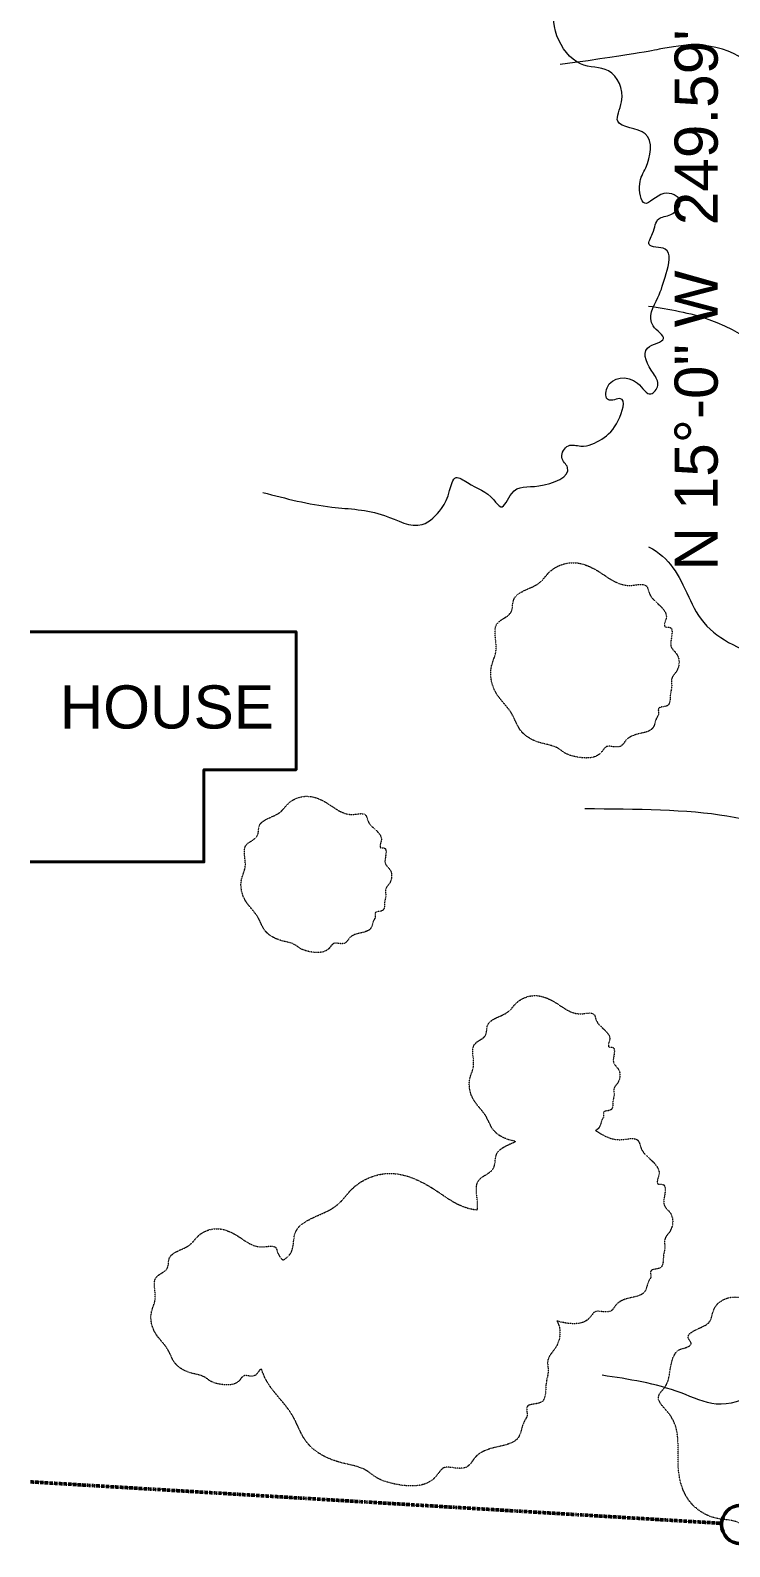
# Model space of a CAD drawing. Header units: inches. Extents: x -54 to 15382, y 469 to 41738.
# Drawn here: x 600 to 1511, y 19131 to 21106 of the extents above; entities that cross this region are included whole.
import ezdxf

# ---------------------------------------------------------------- set-up
doc = ezdxf.new("R2010")
doc.units = ezdxf.units.IN
doc.header["$MEASUREMENT"] = 0
doc.linetypes.add('HIDDEN2', pattern=[0.1875, 0.125, -0.0625])
doc.linetypes.add('PHANTOM2', pattern=[1.25, 0.625, -0.125, 0.125, -0.125, 0.125, -0.125])
for name, color, linetype, lineweight in [('1', 7, 'Continuous', 9), ('4', 7, 'Continuous', 40), ('5', 7, 'Continuous', 50), ('A-TEXTx', 7, 'Continuous', 18), ('L-PLNT', 7, 'Continuous', 18)]:
    doc.layers.add(name, color=color, linetype=linetype, lineweight=lineweight)
doc.styles.get("Standard").update_dxf_attribs({"font": 'arial.ttf'})

msp = doc.modelspace()

# ---------------------------------------------------------------- linework, layer by layer
at = {"layer": '1', "ltscale": 0.1}
for points, knots in [([(1746.7151301, 20927.6510213), (1717.9981557, 20933.5072599), (1625.811705, 20953.498447), (1587.9391335, 20988.7369022), (1564.9348956, 21037.9420814), (1497.4865834, 21102.4484948), (1398.7675437, 21076.8755741), (1290.2307794, 21061.7614376)], [2864.0640470428, 2864.0640470428, 2864.0640470428, 2864.0640470428, 2936.7314551156, 3118.6707792735, 3222.7621166876, 3315.3121675507, 3329.555416669, 3329.555416669, 3329.555416669, 3329.555416669]), ([(1405.5468496, 20747.1027311), (1432.3767838, 20743.3821025), (1521.6195953, 20727.1630121), (1618.609597, 20636.3790476), (1669.6235875, 20600.0703199), (1691.6880585, 20585.4559051)], [663.208720299, 663.208720299, 663.208720299, 663.208720299, 714.1227987029, 830.745922827, 928.437889403, 928.437889403, 928.437889403, 928.437889403]), ([(1405.5468496, 20433.5781787), (1434.2340343, 20418.6026839), (1447.766271, 20388.8791258), (1482.7941415, 20316.0804557), (1590.3535996, 20274.1740226), (1613.0868597, 20275.6278217), (1647.1869567, 20264.289837), (1652.3995862, 20262.3412453)], [448.2312351378, 448.2312351378, 448.2312351378, 448.2312351378, 569.6227502066, 620.1824297066, 714.2919661772, 850.1807126522, 873.5725825697, 873.5725825697, 873.5725825697, 873.5725825697]), ([(2006.0475276, 19807.3112761), (1973.4660187, 19819.7923578), (1894.0832932, 19850.2017012), (1800.7707656, 19738.0474546), (1645.1306228, 19683.0543322), (1513.5457552, 19841.8033428), (1684.3517197, 20089.6477463), (1456.3051887, 20091.1131271), (1322.5769075, 20091.9724379)], [0, 0, 0, 0, 96.1856375684, 234.3500452009, 386.9285171778, 526.4225150816, 727.7218710178, 1013.1323502612, 1013.1323502612, 1013.1323502612, 1013.1323502612]), ([(1956.815119, 19458.332583), (1957.6225249, 19494.0387447), (1959.3645135, 19571.0752479), (1857.5548033, 19549.6543436), (1795.3034262, 19584.5812399), (1767.5939313, 19550.4072736), (1716.0112801, 19505.708348), (1686.9770783, 19412.4466895), (1586.9761776, 19362.0349613), (1514.5396706, 19300.7651472), (1429.712507, 19341.3018391), (1379.5744739, 19348.8287392), (1345.0784905, 19354.007399)], [0, 0, 0, 0, 88.2541884006, 190.4095468536, 239.6925907231, 272.596383205, 306.2746754165, 450.1525204364, 530.9467901374, 644.0922749613, 691.8818307338, 797.2738828876, 797.2738828876, 797.2738828876, 797.2738828876]), ([(1434.745056, 18830.6379016), (1484.2237909, 18953.7483856), (1512.7782225, 18991.0887961), (1488.9933965, 19020.7253792), (1492.8818514, 19054.6611494), (1516.43138, 19076.0269873), (1571.7465802, 19084.2617863), (1615.8836517, 19090.4155269), (1626.0103992, 19131.8053669), (1646.865265, 19209.2014888), (1656.9509818, 19229.7153508), (1669.9327367, 19279.7840673), (1688.6823965, 19349.0138132), (1705.7485065, 19345.5947087), (1750.9304405, 19342.7063869)], [355.0576600074, 355.0576600074, 355.0576600074, 355.0576600074, 426.4460036396, 444.0680511201, 473.5347570973, 506.8640310362, 603.2361450275, 692.6235779045, 751.8985244839, 807.9524571225, 838.4344749785, 867.7494954719, 887.8020131754, 954.1456245748, 954.1456245748, 954.1456245748, 954.1456245748])]:
    msp.add_open_spline(points, degree=3, knots=knots, dxfattribs=at)
at = {"layer": '4', "ltscale": 0.25}
msp.add_lwpolyline([(600.0000785, 20322.8958191), (946.268364, 20322.8958191), (946.268364, 20142.8958191), (826.268364, 20142.8958191), (826.268364, 20022.8958191), (600.0000785, 20022.8958191)], dxfattribs=at)
at = {"layer": '5', "linetype": 'PHANTOM2', "ltscale": 0.5}
msp.add_line((1500.591757, 19161.0624653), (600.0000785, 19215.1151945), dxfattribs=at)
at = {"layer": '5', "ltscale": 0.1}
msp.add_circle((1525.5468496, 19159.5646823), 25, dxfattribs=at)
at = {"layer": 'L-PLNT', "ltscale": 0.1}
msp.add_open_spline([(902.8077507, 20504.2866907), (932.8230387, 20496.4881638), (985.4545265, 20482.8135299), (1054.8829742, 20482.3793722), (1106.3883259, 20451.4528406), (1136.6738248, 20481.6896315), (1145.8598296, 20502.0482487), (1151.7588744, 20529.7194005), (1178.6235342, 20509.4792312), (1197.1743087, 20506.1498516), (1215.5301957, 20477.7149936), (1228.4475519, 20515.7057243), (1261.3488998, 20507.1378279), (1312.915178, 20528.5292673), (1287.8467187, 20549.7727321), (1299.8696861, 20569.3833628), (1321.70889, 20561.5321815), (1347.4432535, 20573.9548871), (1365.6984973, 20590.6926856), (1379.0614256, 20634.5533601), (1349.2026668, 20618.7235071), (1348.9560902, 20654.9113844), (1390.1880569, 20658.3494813), (1405.5101887, 20625.034079), (1421.4386772, 20645.1635729), (1408.6014319, 20663.3405291), (1390.0735738, 20694.8960165), (1437.0575786, 20702.1757655), (1398.5971175, 20724.9529465), (1419.6552391, 20758.720467), (1427.1417042, 20785.5879504), (1439.2619459, 20827.0137063), (1399.5697844, 20822.0969267), (1413.5104901, 20844.0368687), (1414.7026034, 20863.478085), (1436.7232341, 20863.9885629), (1454.8454495, 20886.1237031), (1421.7730003, 20901.5448593), (1398.1805532, 20867.9107568), (1390.5898776, 20908.4802512), (1405.9498025, 20930.9899535), (1416.1585996, 20980.7155121), (1354.3214232, 20978.7143933), (1377.9852643, 21020.0579107), (1358.6416038, 21061.6276124), (1298.7373633, 21052.8070121), (1259.4944384, 21151.2843824), (1338.4499691, 21150.6124478), (1334.5146909, 21193.4091223), (1310.8787669, 21204.8372773), (1289.765217, 21191.5267339), (1279.142465, 21211.1922928), (1289.1108072, 21229.4460762), (1295.2325846, 21259.913533), (1263.8176248, 21265.1921317), (1271.2149699, 21290.9649253), (1302.0859529, 21285.9160512), (1282.9009441, 21322.8293927), (1322.3653688, 21342.1534196), (1316.3028825, 21387.7452981), (1305.7168778, 21455.5270399), (1353.4945128, 21437.944851), (1372.2104125, 21459.5400329), (1382.6967247, 21509.4216451), (1342.9201371, 21473.8960791), (1339.9439532, 21518.8616564), (1385.7019784, 21530.642275), (1356.62922, 21551.3194334), (1367.7435673, 21578.7209416), (1387.9618281, 21547.5222773), (1445.3524255, 21527.6182979), (1416.1363314, 21578.4552924), (1450.3871419, 21588.7497607), (1468.1167484, 21572.3388636), (1490.2319787, 21593.0311831), (1474.3910987, 21613.9247455), (1489.2749242, 21643.6078295), (1533.0600465, 21623.3933779), (1527.2184593, 21582.2498919), (1571.7042065, 21583.2741757), (1554.4191777, 21620.4561901), (1614.9935984, 21637.9163779), (1632.2152155, 21600.3955436), (1706.1318835, 21588.4483072), (1651.358109, 21622.6181444), (1684.6762156, 21652.8748047), (1696.1350674, 21620.8290855), (1718.4384865, 21646.8131533), (1708.8665783, 21672.2672533), (1745.0150619, 21703.2276362), (1775.2118719, 21659.6622754), (1791.3075012, 21694.0141079), (1774.8265606, 21706.7280362), (1774.9773972, 21733.9391029), (1814.6336607, 21731.9971542), (1833.8320739, 21767.9495948), (1838.9994483, 21808.6922761), (1805.9986761, 21818.0432642), (1846.062665, 21854.5308592), (1857.5699923, 21899.333883), (1822.1193437, 21924.8314168), (1830.8422722, 21961.0627593), (1860.5004339, 21968.491404), (1879.1101051, 22007.4337547), (1837.0974342, 22008.514139), (1822.4409697, 22041.8081249), (1846.4500181, 22080.9089044), (1780.7763201, 22082.5268705), (1802.4710226, 22127.0807386), (1797.7784212, 22149.5293607), (1796.6892564, 22154.6317778)], degree=3, knots=[0, 0, 0, 0, 92.1193268362, 161.5302585054, 212.0779709343, 244.6064746065, 270.2509414309, 289.1109147477, 305.2311883255, 346.4491386761, 359.2504144606, 381.8698613273, 418.3593491959, 463.0694499611, 478.2939257816, 495.4916415084, 511.6130854622, 540.2430044735, 572.7896431835, 601.4108805523, 617.4079187519, 633.3996086374, 673.4421328354, 696.0615797021, 710.198781366, 726.6829623388, 760.8998738689, 785.0600618297, 806.6844011418, 844.0290084145, 877.1196874262, 909.1656003401, 930.7012942189, 945.9256504596, 966.5079116358, 982.9969618798, 1004.249255816, 1027.5667137561, 1055.4170845122, 1081.7095279782, 1104.0600818992, 1148.2187607818, 1187.654196783, 1213.7343830085, 1257.3669350712, 1294.9246118876, 1377.3992873852, 1426.2732790105, 1455.1437834556, 1473.8531082576, 1496.3154096441, 1513.5908784218, 1520.7642583527, 1559.3917799999, 1577.0547635041, 1593.497538706, 1615.5927254165, 1637.0938261517, 1675.6489101499, 1713.7266654972, 1776.0412224378, 1802.6553696268, 1828.5648735922, 1861.4937111276, 1888.4895808122, 1908.7173694386, 1950.2287579411, 1970.1520046568, 1988.245512128, 2005.4122209432, 2056.1574970059, 2086.4991799454, 2111.5274226329, 2131.4549778137, 2148.8594976543, 2179.2011805938, 2193.7891006695, 2234.5075962511, 2269.0743172773, 2295.379189322, 2309.5386413604, 2364.5808957664, 2390.0879741216, 2438.9812633243, 2470.8060595891, 2495.6284209348, 2514.3750718827, 2534.7101147985, 2561.8351514597, 2594.6257032165, 2633.7427650606, 2654.6761609158, 2668.3153302704, 2693.0489672599, 2709.4455737024, 2769.7877165407, 2796.3072655429, 2815.1184943811, 2842.8681913646, 2910.6814357167, 2928.2318281342, 2964.3810833663, 2989.9482863777, 3021.8810198052, 3047.4483615402, 3084.2256383625, 3111.9729365896, 3150.4721172506, 3199.6010449555, 3214.8624070542, 3214.8624070542, 3214.8624070542, 3214.8624070542], dxfattribs=at)
at = {"layer": 'L-PLNT', "linetype": 'HIDDEN2', "ltscale": 0.005}
for points, knots in [([(1418.0526778, 20214.2043002), (1417.1463783, 20212.6706853), (1414.1235196, 20207.5554876), (1412.6050656, 20193.3303946), (1392.3328615, 20190.4020054), (1377.0642199, 20184.9842485), (1370.3273024, 20171.7872155), (1359.799006, 20172.8025171), (1349.3730866, 20174.5116659), (1339.9757062, 20155.8296721), (1314.8870275, 20157.9828632), (1296.5947667, 20163.789678), (1284.2474568, 20174.6607063), (1261.900177, 20176.5246796), (1236.8953563, 20191.0265241), (1227.8170049, 20220.4106797), (1203.3694895, 20240.8149214), (1196.6781734, 20274.3600389), (1211.7985127, 20301.5876581), (1197.8632799, 20335.1882947), (1229.6086869, 20343.9220235), (1226.255698, 20375.3984528), (1261.0372463, 20379.0268372), (1277.3464831, 20404.9864887), (1301.6420905, 20415.5190651), (1325.7463541, 20409.9572382), (1350.0873405, 20396.2684889), (1371.704176, 20377.7212828), (1403.71961, 20387.8200005), (1406.4862295, 20368.0212529), (1419.1984238, 20359.1910397), (1431.4062534, 20344.5468635), (1426.3362811, 20335.506432), (1426.1585967, 20327.8004066), (1438.4044866, 20330.8363533), (1434.8448252, 20313.8399045), (1433.6056736, 20301.6697848), (1446.9706217, 20291.7089132), (1445.5845613, 20272.7902276), (1433.8345172, 20262.4985755), (1436.6449686, 20251.2199867), (1432.6551494, 20240.8175811), (1435.041841, 20223.4572781), (1415.146397, 20226.0724456), (1419.3139481, 20216.6102869), (1417.9816408, 20214.0629613), (1417.9449576, 20213.9928242)], [0, 0, 0, 0, 5.3670915975, 17.9013233741, 38.0114698042, 57.2766260237, 65.7616048859, 78.1422834456, 85.075989897, 95.159550999, 131.3854825865, 145.1096887222, 153.5864865819, 179.4501765347, 210.0609406762, 233.4250326549, 267.9178000825, 302.9175565077, 324.4434046716, 359.9806023555, 383.0700058089, 398.146983845, 439.9656745825, 457.4004794005, 489.6170293772, 510.68053227, 529.6344867966, 573.3687355277, 593.0993134989, 603.7143261332, 623.2756450381, 641.3415216233, 650.3274436572, 654.2321656844, 659.8472185806, 676.0121497076, 685.9437464783, 697.8574845869, 720.1481813967, 732.1089723674, 740.5880551498, 751.6162855024, 767.1841105183, 779.203526984, 787.5858564145, 787.8231868413, 787.8231868413, 787.8231868413, 787.8231868413]), ([(1049.0311545, 19949.5526975), (1048.306115, 19948.3258056), (1045.887828, 19944.2336474), (1044.6730647, 19932.853573), (1028.4553015, 19930.5108617), (1016.2403882, 19926.1766562), (1010.8508542, 19915.6190297), (1002.428217, 19916.4312711), (994.0874815, 19917.7985901), (986.5695772, 19902.8529951), (966.4986343, 19904.575548), (951.8648257, 19909.2209998), (941.9869778, 19917.9178224), (924.1091539, 19919.4090011), (904.1052974, 19931.0104766), (896.8426162, 19954.5178012), (877.2846039, 19970.8411945), (871.931551, 19997.6772885), (884.0278225, 20019.4593839), (872.8796362, 20046.3398932), (898.2759618, 20053.3268762), (895.5935707, 20078.5080196), (923.4188093, 20081.4107271), (936.4661988, 20102.1784484), (955.9026847, 20110.6045095), (975.1860956, 20106.1550479), (994.6588847, 20095.2040485), (1011.9523531, 20080.3662836), (1037.5647003, 20088.4452577), (1039.7779959, 20072.6062597), (1049.9477514, 20065.5420891), (1059.714015, 20053.8267482), (1055.6580372, 20046.594403), (1055.5158897, 20040.4295827), (1065.3126016, 20042.85834), (1062.4648725, 20029.261181), (1061.4735512, 20019.5250852), (1072.1655096, 20011.5563879), (1071.0566613, 19996.4214394), (1061.6566261, 19988.1881177), (1063.9049871, 19979.1652468), (1060.7131318, 19970.8433222), (1062.6224851, 19956.9550799), (1046.7061299, 19959.0472139), (1050.0401707, 19951.4774869), (1048.974325, 19949.4396264), (1048.9449784, 19949.3835167)], [0, 0, 0, 0, 4.293673278, 14.3210586993, 30.4091758434, 45.821300819, 52.6092839087, 62.5138267565, 68.0607919176, 76.1276407992, 105.1083860692, 116.0877509778, 122.8691892655, 143.5601412277, 168.048752541, 186.7400261239, 214.334240066, 242.3340452061, 259.5547237372, 287.9844818844, 306.4560046471, 318.517587076, 351.972539666, 365.9203835204, 391.6936235017, 408.544425816, 423.7075894373, 458.6949884221, 474.4794507991, 482.9714609066, 498.6205160305, 513.0732172986, 520.2619549258, 523.3857325475, 527.8777748644, 540.8097197661, 548.7549971827, 558.2859876695, 576.1185451174, 585.6871778939, 592.4704441199, 601.2930284019, 613.7472884146, 623.3628215872, 630.0686851316, 630.258549473, 630.258549473, 630.258549473, 630.258549473]), ([(1232.4485211, 19658.7004478), (1229.3947873, 19659.4501248), (1218.012279, 19661.7200541), (1201.5584649, 19671.2626402), (1194.2957838, 19694.7699647), (1174.7377715, 19711.093358), (1169.3847186, 19737.929452), (1181.48099, 19759.7115474), (1170.3328038, 19786.5920567), (1195.7291294, 19793.5790397), (1193.0467382, 19818.7601831), (1220.8719769, 19821.6628907), (1233.9193663, 19842.4306119), (1253.3558522, 19850.856673), (1272.6392632, 19846.4072114), (1292.1120523, 19835.4562121), (1309.4055207, 19820.6184471), (1335.0178679, 19828.6974213), (1337.2311635, 19812.8584233), (1347.4009189, 19805.7942526), (1357.1671826, 19794.0789117), (1353.1112047, 19786.8465665), (1352.9690572, 19780.6817462), (1362.7657692, 19783.1105035), (1359.91804, 19769.5133445), (1358.9267188, 19759.7772488), (1369.6186772, 19751.8085515), (1368.5098289, 19736.673603), (1359.1097936, 19728.4402813), (1361.3581547, 19719.4174103), (1358.1662994, 19711.0954858), (1360.0756527, 19697.2072434), (1344.1592975, 19699.2993774), (1347.4933383, 19691.7296505), (1346.4274925, 19689.6917899), (1346.3981459, 19689.6356803)], [134.2042126265, 134.2042126265, 134.2042126265, 134.2042126265, 143.5601412277, 168.048752541, 186.7400261239, 214.334240066, 242.3340452061, 259.5547237372, 287.9844818844, 306.4560046471, 318.517587076, 351.972539666, 365.9203835204, 391.6936235017, 408.544425816, 423.7075894373, 458.6949884221, 474.4794507991, 482.9714609066, 498.6205160305, 513.0732172986, 520.2619549258, 523.3857325475, 527.8777748644, 540.8097197661, 548.7549971827, 558.2859876695, 576.1185451174, 585.6871778939, 592.4704441199, 601.2930284019, 613.7472884146, 623.3628215872, 630.0686851316, 630.258549473, 630.258549473, 630.258549473, 630.258549473]), ([(1346.4843221, 19689.804861), (1345.7592825, 19688.5779692), (1343.3409955, 19684.485811), (1342.5174941, 19676.7711328), (1338.289597, 19673.9050088), (1336.3707031, 19673.06532)], [0, 0, 0, 0, 4.293673278, 14.3210586993, 20.6147162567, 20.6147162567, 20.6147162567, 20.6147162567]), ([(1336.3707031, 19673.06532), (1346.5143663, 19666.3035665), (1363.0330788, 19656.6048792), (1392.6753691, 19665.9550295), (1395.6264299, 19644.8363655), (1409.1861038, 19635.4174713), (1422.2077887, 19619.7970168), (1416.7998182, 19610.1538899), (1416.6102882, 19601.9341294), (1429.6725708, 19605.1724725), (1425.8755986, 19587.0429272), (1424.5538369, 19574.0614662), (1438.8097815, 19563.4365365), (1437.3313171, 19543.2566051), (1424.7979368, 19532.2788429), (1427.7957515, 19520.2483482), (1423.5399444, 19509.1524488), (1426.0857488, 19490.6347924), (1404.8639419, 19493.4243044), (1409.3093297, 19483.3313351), (1407.888202, 19480.6141877), (1407.8490732, 19480.5393748)], [575.3732758346, 575.3732758346, 575.3732758346, 575.3732758346, 611.5933178962, 632.6392677321, 643.9619478754, 664.8273547073, 684.0976230648, 693.6826065677, 697.8476433967, 703.8370331526, 721.0796263548, 731.6733295769, 744.3813168927, 768.1580601565, 780.9162371919, 789.9605921598, 801.7240378692, 818.3297178862, 831.150428783, 840.0915801755, 840.3447326307, 840.3447326307, 840.3447326307, 840.3447326307]), ([(1182.4535257, 19569.6265372), (1182.4995355, 19569.9568747), (1184.1372374, 19583.1901819), (1173.0952837, 19609.8145434), (1206.9570511, 19619.1305208), (1203.8886907, 19647.9349794), (1221.6685485, 19653.6497312), (1232.4485211, 19658.7004478)], [345.0970729671, 345.0970729671, 345.0970729671, 345.0970729671, 346.072964983, 383.9793091792, 408.6080061961, 424.6901161013, 457.1746097691, 457.1746097691, 457.1746097691, 457.1746097691]), ([(929.5167134, 19503.9100845), (933.8802015, 19506.8630135), (944.094335, 19515.3660202), (939.6488482, 19557.098353), (995.2993255, 19562.9037681), (1021.3941044, 19604.4392105), (1060.2670762, 19621.2913327), (1098.8338981, 19612.3924096), (1135.6233043, 19591.7029869), (1160.1792836, 19571.2242691), (1182.4535257, 19569.6265372)], [597.898627084, 597.898627084, 597.898627084, 597.898627084, 612.9120092942, 637.035174152, 703.945079332, 731.8407670408, 783.3872470035, 817.0888516321, 847.4151788746, 909.9710876132, 909.9710876132, 909.9710876132, 909.9710876132]), ([(901.1152811, 19362.4394979), (899.8881999, 19361.5975451), (897.1108154, 19359.1181812), (893.5453797, 19352.1338039), (885.1227425, 19352.9460452), (876.782007, 19354.3133642), (869.2641027, 19339.3677692), (849.1931597, 19341.0903221), (834.5593511, 19345.7357739), (824.6815032, 19354.4325965), (806.8036794, 19355.9237752), (786.7998228, 19367.5252508), (779.5371417, 19391.0325753), (759.9791294, 19407.3559686), (754.6260765, 19434.1920626), (766.7223479, 19455.974158), (755.5741617, 19482.8546673), (780.9704873, 19489.8416503), (778.2880961, 19515.0227937), (806.1133348, 19517.9255013), (819.1607242, 19538.6932225), (838.5972101, 19547.1192836), (857.8806211, 19542.669822), (877.3534102, 19531.7188226), (894.6468785, 19516.8810577), (920.2592258, 19524.9600319), (922.228271, 19510.8689621), (926.6791584, 19506.4870484), (929.5167134, 19503.9100845)], [41.2750570634, 41.2750570634, 41.2750570634, 41.2750570634, 45.821300819, 52.6092839087, 62.5138267565, 68.0607919176, 76.1276407992, 105.1083860692, 116.0877509778, 122.8691892655, 143.5601412277, 168.048752541, 186.7400261239, 214.334240066, 242.3340452061, 259.5547237372, 287.9844818844, 306.4560046471, 318.517587076, 351.972539666, 365.9203835204, 391.6936235017, 408.544425816, 423.7075894373, 458.6949884221, 474.4794507991, 482.9714609066, 494.2144950887, 494.2144950887, 494.2144950887, 494.2144950887]), ([(1407.9639747, 19480.7649492), (1406.9972553, 19479.1290934), (1403.7728726, 19473.6728824), (1402.1531883, 19458.4994499), (1380.529504, 19455.3758348), (1364.2429529, 19449.5968941), (1357.0569076, 19435.5200589), (1345.8267247, 19436.6030473), (1334.7057441, 19438.4261393), (1324.6818717, 19418.4986793), (1302.0949147, 19420.4371646), (1287.690403, 19424.2242215), (1286.1883265, 19424.68543)], [0, 0, 0, 0, 5.724897704, 19.0947449324, 40.5455677912, 61.0950677586, 70.1457118782, 83.3517690086, 90.7477225567, 101.5035210656, 140.144514759, 144.7951511262, 144.7951511262, 144.7951511262, 144.7951511262]), ([(1600.0559891, 19471.9126837), (1602.5054841, 19472.0359447), (1610.675496, 19472.4470677), (1628.1669606, 19481.5017912), (1646.9198559, 19460.4404613), (1664.7336142, 19447.0159276), (1685.0057934, 19449.2963558), (1691.8320546, 19436.4329435), (1697.7836542, 19423.1603949), (1726.3754418, 19426.5488899), (1742.9480685, 19396.0978051), (1750.1647777, 19370.6793919), (1747.0517657, 19348.2448353), (1761.8754857, 19321.1620402), (1764.2009563, 19281.4329497), (1737.342428, 19248.6990683), (1732.4654139, 19205.1293611), (1699.0155735, 19171.9784546), (1656.2638841, 19168.6759694), (1628.2494029, 19127.1626516), (1594.1188363, 19156.9948971), (1560.5108145, 19129.2487666), (1529.9393292, 19166.4439405), (1487.7414739, 19165.4695685), (1457.2001964, 19185.3795025), (1445.289989, 19217.2875243), (1442.5345496, 19255.6368927), (1447.4274728, 19294.5455743), (1411.5241108, 19323.6517552), (1432.1644402, 19341.8594254), (1432.6564024, 19363.1638245), (1440.2090859, 19388.3025133), (1454.4416085, 19389.3421408), (1463.4275319, 19394.9879866), (1450.6441723, 19406.7487496), (1472.8683354, 19415.5628096), (1487.7874565, 19423.3783291), (1489.0825478, 19446.2907972), (1511.8645045, 19459.0606677), (1532.6052541, 19453.3775034), (1543.42617, 19465.1675476), (1558.4030532, 19468.4817499), (1576.5310356, 19484.4019258), (1588.630664, 19459.5650166), (1596.3350279, 19471.5348873), (1600.2722559, 19471.9383873), (1600.380662, 19471.9494971)], [0, 0, 0, 0, 7.389337939, 24.6462959619, 52.3336691463, 78.8576714233, 90.5396736919, 107.5852217564, 117.1314534926, 131.0143618161, 180.8897264884, 199.7850248523, 211.455763629, 247.0645364511, 289.2090157661, 321.3763764552, 368.8655445351, 417.0527280981, 446.6892199703, 495.616345271, 527.4055185742, 548.1632946962, 605.738693292, 629.7426929183, 674.097996099, 703.0979373572, 729.193481421, 789.4061939322, 816.5709824797, 831.1855859678, 858.1173409593, 882.9901915203, 895.3618854622, 900.7378530776, 908.4685807242, 930.7242357077, 944.3979216285, 960.8005924981, 991.4901174729, 1007.9575700763, 1019.6314547034, 1034.8149706662, 1056.2485381631, 1072.7967055423, 1084.3373814844, 1084.6641347537, 1084.6641347537, 1084.6641347537, 1084.6641347537]), ([(1286.1883265, 19424.68543), (1292.143758, 19414.42549), (1290.2522178, 19392.6424477), (1271.774959, 19376.4585493), (1276.2716811, 19358.4128073), (1269.8879705, 19341.7689582), (1273.7066771, 19313.9924735), (1241.8739667, 19318.1767416), (1248.5420484, 19303.0372877), (1246.4103568, 19298.9615666), (1246.3516636, 19298.8493472)], [1117.745922397, 1117.745922397, 1117.745922397, 1117.745922397, 1152.2370902348, 1171.3743557878, 1184.9408882397, 1202.5860568039, 1227.4945768293, 1246.7256431744, 1260.1373702633, 1260.517098946, 1260.517098946, 1260.517098946, 1260.517098946]), ([(1246.5240159, 19299.1877088), (1245.0739368, 19296.7339251), (1240.2373628, 19288.5496086), (1237.8078364, 19265.7894598), (1205.3723098, 19261.1040372), (1180.9424833, 19252.4356261), (1170.1634153, 19231.3203733), (1153.318141, 19232.944856), (1136.63667, 19235.679494), (1121.6008614, 19205.788304), (1081.4589754, 19209.2334097), (1052.1913582, 19218.5243134), (1032.4356624, 19235.9179586), (996.6800147, 19238.9003159), (956.6723016, 19262.1032671), (942.1469393, 19309.1179162), (913.07704, 19333.3800647), (902.9520754, 19356.5661559), (901.1152811, 19362.4394979)], [0, 0, 0, 0, 8.587346556, 28.6421173986, 60.8183516867, 91.6426016379, 105.2185678174, 125.0276535129, 136.1215838351, 152.2552815984, 210.2167721385, 232.1755019556, 245.738378531, 287.1202824555, 336.0975050819, 373.4800522478, 428.668480132, 446.5108715625, 446.5108715625, 446.5108715625, 446.5108715625])]:
    msp.add_open_spline(points, degree=3, knots=knots, dxfattribs=at)

# ---------------------------------------------------------------- texts
at = {"layer": 'A-TEXTx', "ltscale": 0.5, "insert": (1439.3472176, 20402.4916743), "char_height": 56.25, "width": 1370.178374176, "attachment_point": 1, "rotation": 90}
msp.add_mtext('{N 15°-0" W^I249.59\' }', dxfattribs=at)
at = {"layer": 'A-TEXTx', "ltscale": 0.5, "insert": (777.8557347, 20252.9607223), "char_height": 56.25, "width": 1370.178374176, "attachment_point": 2}
msp.add_mtext('{HOUSE}', dxfattribs=at)

doc.saveas('drawing.dxf')
